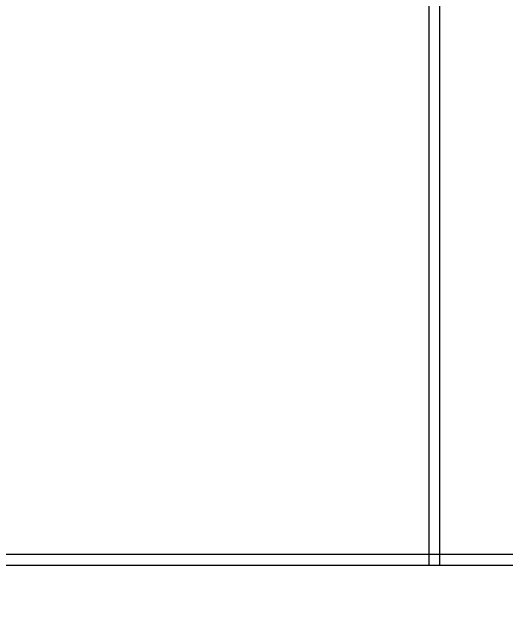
# Model space of a CAD drawing. Header units: inches. Extents: x -43479 to 56521, y -44741 to 59530.
# Drawn here: x -6830 to -2327, y -23473 to -18007 of the extents above; entities that cross this region are included whole.
import ezdxf

# ---------------------------------------------------------------- set-up
doc = ezdxf.new("R2010")
doc.units = ezdxf.units.IN
doc.header["$MEASUREMENT"] = 0

msp = doc.modelspace()

# ---------------------------------------------------------------- linework, layer by layer
for points in [[(-3037.9, -984.2), (-3037.9, -9038), (-3037.9, -23041.4)], [(-2937.9, -23041.4), (-2937.9, -9038), (-2937.9, -984.2)], [(35562.1, -22941.4), (-21537.9, -22941.4), (-22287.9, -22941.4)], [(35562.1, -23041.4), (-21537.9, -23041.4), (-22287.9, -23041.4)]]:
    msp.add_lwpolyline(points)
msp.add_circle((6520.5, 9529.6), 50000)

doc.saveas('drawing.dxf')
